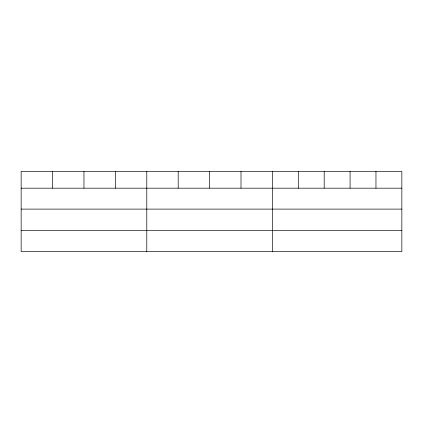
<?xml version="1.0" encoding="UTF-8"?>
<svg xmlns="http://www.w3.org/2000/svg" width="423" height="423" viewBox="0 0 423 423"><rect width="100%" height="100%" fill="white"/><g stroke="black" fill="none" stroke-linecap="round" stroke-linejoin="round"><path stroke-width="0.63" d="M401.85 209.099L401.85 171.431L21.15 171.431L21.15 251.569L401.85 251.569L401.85 209.099L21.15 209.099M21.15 188.182L401.85 188.182M21.15 230.651L401.85 230.651M375.962 171.431L375.962 188.182M350.075 171.431L350.075 188.182M324.187 171.431L324.187 188.182M298.3 171.431L298.3 188.182M272.412 171.431L272.412 251.569M241.004 171.431L241.004 188.182M209.597 171.431L209.597 188.182M178.189 171.431L178.189 188.182M146.781 171.431L146.781 251.569M115.373 171.431L115.373 188.182M83.966 171.431L83.966 188.182M52.558 171.431L52.558 188.182"/></g></svg>
